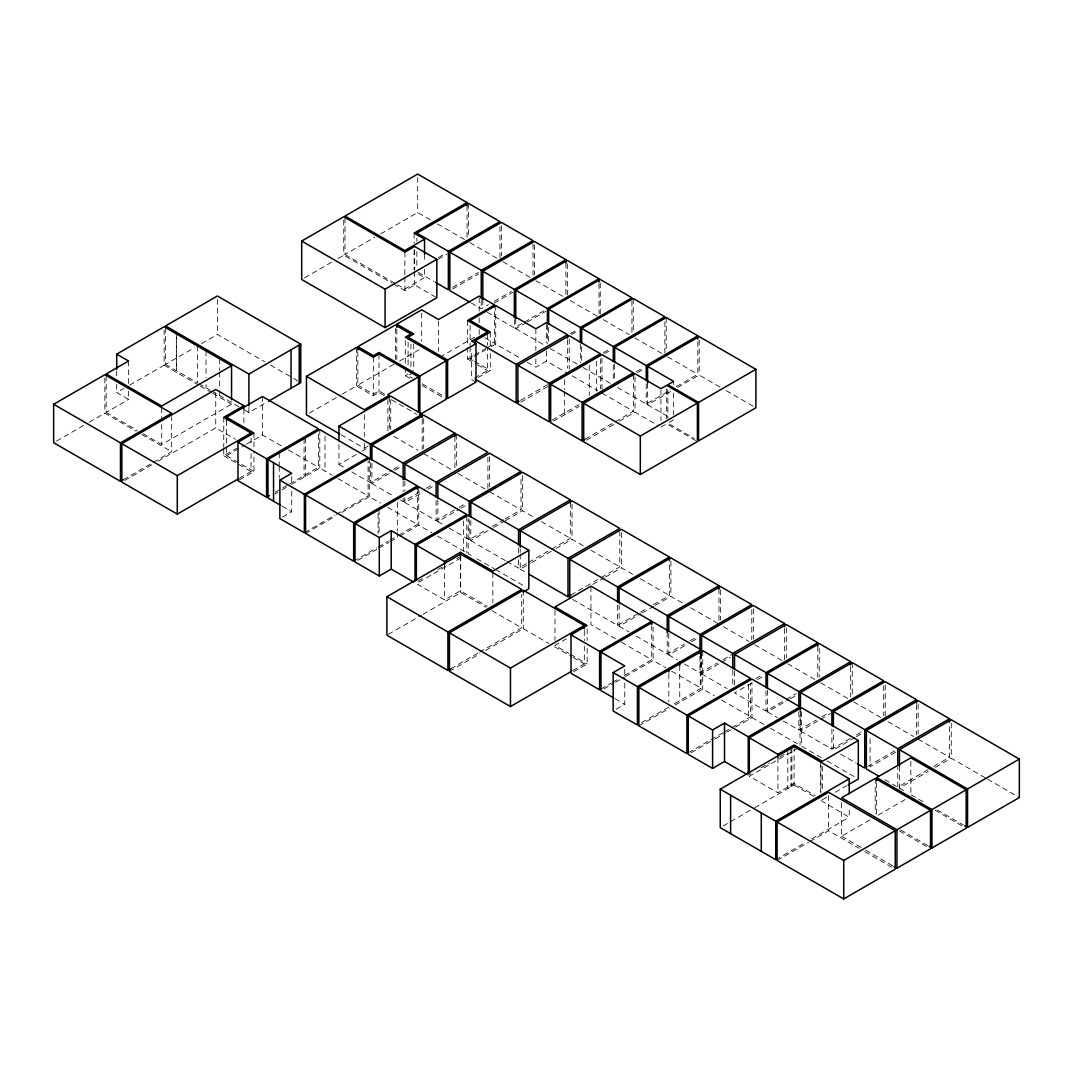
<?xml version="1.0" encoding="UTF-8"?>
<svg xmlns="http://www.w3.org/2000/svg" width="1073" height="1073" viewBox="0 0 1073 1073"><rect width="100%" height="100%" fill="white"/><g stroke="black" fill="none" stroke-linecap="round" stroke-linejoin="round"><path stroke-width="0.75" stroke-dasharray="5 3.75" d="M735.474 727.226L751.985 717.596L751.985 682.482M674.287 703.821L701.138 688.236L701.138 653.122M754.748 807.728L794.087 785.02L794.087 746.567M357.913 560.307L376.636 549.389M304.584 277.827L332.147 261.906M337.941 258.566L343.749 255.213L392.128 283.138M345.01 217.698L345.01 254.489L374.933 237.2M380.633 233.914L417.692 212.521L431.802 220.662M128.599 391.109L128.599 399.464L116.702 392.597L123.878 388.439M129.632 385.127L164.115 365.209L164.115 326.755M165.537 327.614L165.537 364.391L194.347 347.759M201.55 343.601L217.39 334.454L264.83 361.842M56.493 441.097L83.52 425.485M89.22 422.199L104.859 413.172L136.15 431.225M106.16 375.644L106.16 412.421L128.599 399.464M438.441 257.547L445.59 253.416M438.347 259.183L446.945 254.221M424.546 269.269L424.546 277.625L404.829 289.013L397.707 284.908M393.55 283.969L404.923 290.542L414.634 284.935L436.845 297.757M143.178 433.8L161.701 444.49L231.553 404.159L231.553 400.806M452.658 287.309L478.451 272.421M452.712 288.986L478.504 274.098M123.328 479.671L151.776 463.254M153.198 462.423L171.693 451.746L171.693 416.646M124.736 480.436L152.178 464.596M157.959 461.256L215.74 427.912L235.416 439.273M244.617 410.047L248.909 412.528L267.177 401.986M223.747 449.051L223.747 455.743L236.664 448.286M226.564 447.347L226.564 455.703L245.234 444.919M246.669 444.088L262.469 434.967L282.561 446.569M494.291 303.069L512.907 292.312M309.306 413.159L340.704 395.038M342.139 394.207L356.41 385.972L373.337 395.749L378.984 392.49L384.617 395.749M357.832 351.716L357.832 385.153L395.387 363.465M399.572 361.051L421.702 348.269M405.299 367.355L405.299 375.711L408.116 374.088M439.93 357.175L476.385 336.131M413.735 372.425L408.089 375.684L412.327 378.125M239.494 478.196L251.069 471.516L251.069 453.128M239.44 479.872L253.939 471.503L253.939 451.438M487.115 312.163L514.343 327.882L522.94 322.919M524.362 322.088L545.862 309.681M515.751 318.654L515.751 328.687L525.783 322.906M527.205 322.074L545.835 311.318M467.587 347.29L467.587 358.999L473.273 355.713M474.695 354.895L486.069 348.323M487.491 347.504L494.599 343.4L494.599 304.947M470.095 347.156L470.095 358.851L472.938 357.215M474.373 356.384L485.761 349.811M491.461 346.525L495.726 344.057L520.083 358.114M275.224 492.225L288.181 484.741M289.63 483.91L318.426 467.278L318.426 433.841M474.534 377.951L487.477 370.48L487.477 347.062M275.01 493.929L277.827 492.306M281.998 489.892L290.273 485.117M291.655 484.312L319.794 468.069L332.201 475.232M477.954 377.616L490.267 370.507L490.267 352.118M341.174 434.86L364.31 448.219L368.482 445.818M338.947 444.45L338.947 464.515L356.209 454.536M361.963 451.223L369.166 447.065M570.34 333.743L577.515 329.612M571.601 334.468L578.763 330.323M527.245 362.258L535.843 367.221L546.492 361.065L567.483 373.189M282.507 517.065L291.735 511.741L291.735 486.659M351.81 471.946L370.413 482.676L391.994 470.215M393.429 469.384L400.618 465.226M371.915 463.482L371.915 483.547L389.177 473.569M394.931 470.256L400.685 466.929M520.445 400.35L547.525 384.711M603.267 352.749L610.443 348.618M604.609 353.527L611.771 349.382M520.754 402.174L547.847 386.535M304.37 532.731L334.776 515.174M336.225 514.343L368.093 495.954L368.093 460.84M305.564 533.415L335.97 515.858M341.764 512.518L369.273 496.638L380.593 503.17M400.296 499.924L403.14 501.574L424.72 489.114M426.155 488.282L433.344 484.124M404.87 497.564L404.87 502.58L422.145 492.601M427.899 489.288L435.088 485.13M551.978 420.2L579.071 404.561M636.195 371.768L643.357 367.623M637.563 372.559L643.304 369.246M553.453 421.139L579.125 406.412M353.661 561.192L376.824 547.82M378.273 546.975L388.413 541.127M389.861 540.296L397.104 536.111M398.552 535.279L417.384 524.402L417.384 490.965M400.189 535.91L418.752 525.193L431.722 532.691M404.87 502.58L436.107 520.606L457.688 508.146M459.123 507.314L466.312 503.157M437.838 499.87L437.838 521.612L459.418 509.152M460.867 508.32L466.621 504.994M584.946 439.233L633.419 411.254L633.419 376.14M617.511 387.447L646.241 404.025L670.598 389.968M676.325 386.656L697.826 374.249L697.826 339.135M586.529 440.145L613.622 424.506M619.322 421.22L635.001 412.166L658.071 425.485M647.609 383.088L647.609 404.816L670.531 391.591M677.693 387.447L699.194 375.04L720.452 387.313M660.955 427.148L666.695 423.822L697.396 441.553M673.616 419.838L667.862 423.151L694.379 438.468M449.252 528.198L469.223 539.719L486.485 529.754M492.239 526.441L503.76 519.788M505.195 518.956L521.022 509.823L521.022 476.385M470.806 520.579L470.806 540.644L492.386 528.184M493.821 527.353L503.894 521.532M505.343 520.7L522.605 510.735L534.18 517.414M417.893 581.177L423.647 577.851M438.025 569.548L443.779 566.222M456.736 558.751L461.041 556.257M460.974 557.88L416.378 583.632L444.571 599.914L460.397 590.78L487.209 606.258M388.332 634.358L421.609 615.137M423.057 614.306L460.679 592.591L486.23 607.331M506.979 561.514L518.541 568.194L527.178 563.218M528.613 562.386L550.194 549.926M551.643 549.094L570.34 538.297L570.34 503.183M520.231 554.124L520.231 569.173L530.303 563.352M531.739 562.52L554.754 549.242M556.203 548.41L572.03 539.263L583.605 545.956M570.876 595.086L599.646 578.481M601.095 577.65L619.792 566.852L619.792 531.739M592.725 584.45L604.233 577.797M605.668 576.966L621.495 567.832L633.11 574.538M450.808 668.747L478.303 652.88M479.752 652.049L521.706 627.826L521.706 594.388M449.439 671.309L479.846 653.752M485.64 650.412L523.289 628.671L548.84 643.424M566.504 638.743L554.982 645.396L568.972 653.47M572.606 599.405L617.579 625.385L639.173 612.924M640.608 612.093L647.797 607.935M653.551 604.609L669.378 595.475L669.378 560.361M619.121 604.528L619.121 626.27L640.702 613.81M642.15 612.978L653.658 606.339M655.093 605.507L670.92 596.36L683.635 603.71M572.727 670.598L584.316 663.905L584.316 642.177M573.693 671.738L587.159 663.972L587.159 647.247M601.041 688.96L611.181 683.112M612.629 682.28L618.41 678.927M624.204 675.588L651.727 659.707L651.727 626.27M603.858 688.92L613.997 683.072M615.446 682.24L624.137 677.224M625.586 676.379L653.095 660.499L665.81 667.835M636.088 636.061L667.178 654.007L684.44 644.041M690.194 640.715L697.383 636.571M668.761 633.191L668.761 654.919L686.023 644.953M691.777 641.627L697.53 638.314M616.063 709.347L624.754 704.331L624.754 677.573M684.373 663.932L699.985 672.945L717.247 662.98M723.001 659.667L731.638 654.678M701.568 653.806L701.568 673.871L720.265 663.06M721.713 662.242L730.337 657.253M755.808 678.605L762.997 674.448M751.797 682.924L734.536 692.903L766.001 711.077L784.712 700.267M757.551 679.611L764.741 675.454M688.356 752.75L723.108 732.685M724.557 731.853L750.617 716.804L750.617 683.367M786.147 699.435L796.22 693.627M767.436 690.167L767.436 711.895L789.031 699.435M790.466 698.603L796.22 695.291M783.156 720.976L798.875 730.042L816.137 720.077M821.891 716.751L829.094 712.606M800.458 710.903L800.458 730.968L819.168 720.171M820.604 719.339L830.676 713.518M748.243 775.243L751.113 773.579M761.186 767.758L769.824 762.782M779.897 756.961L785.651 753.635M798.567 747.827L749.33 776.262L777.925 792.759L794.074 783.438L815.279 795.67M800.458 730.968L831.897 749.115L850.594 738.318M856.361 734.992L862.115 731.665M855.007 737.527L833.426 749.987L833.426 729.935M856.442 736.708L862.196 733.382M723.122 825.982L753.313 808.546M867.641 766.417L896.411 749.812M895.539 752.16L870.109 766.846L870.109 735.072M820.979 800.552L849.239 817.25L849.239 807.218M822.347 799.747L829.55 795.603M835.304 792.276L846.812 785.637M927.984 769.703L897.766 787.139L897.766 767.074M933.738 766.377L949.565 757.243L949.565 723.806M775.725 859.688L805.997 842.211M811.765 838.885L849.239 817.25M899.456 766.39L899.456 788.119L928.239 771.5M935.428 767.356L951.255 758.209L986.033 778.287M777.093 860.479L808.586 842.292M810.021 841.46L828.624 830.717L859.044 848.287M841.608 802.832L841.608 836.269L870.994 819.289M905.156 799.573L876.628 816.043L876.628 782.606M638.851 725.844L669.337 708.328M675.145 705.001L702.721 689.148L714.336 695.854M691.133 752.736L714.014 739.565M715.45 738.747L725.469 732.98M726.89 732.162L734.039 728.044M471.262 303.015L481.254 308.783L488.443 304.652M494.184 301.352L511.432 291.454M641.708 722.572L668.841 707.04M379.091 547.981L388.909 542.375M390.317 541.57L397.332 537.56L397.332 532.543M437.435 223.922L467.063 241.023M469.867 242.646L497.081 258.352M502.861 261.691L530.129 277.438M535.843 280.724L563.057 296.443M570.206 300.574L599.002 317.192M603.133 319.58L629.046 334.548M634.693 337.807L661.987 353.554M667.661 356.84L697.826 374.249M726.126 390.585L755.888 407.78M418.282 272.421L434.042 281.515M515.751 328.687L544.548 345.318M550.114 348.524L577.475 364.324M583.122 367.583L610.403 383.343M647.609 404.816L669.284 417.33M418.027 273.856L424.546 277.625M572.07 375.832L597.621 390.572M601.98 393.094L633.419 411.254M345.01 254.489L396.286 284.077M484.795 337.74L494.599 343.4M470.095 358.851L472.978 360.515M474.414 361.346L490.267 370.507M467.587 358.999L476.117 363.908M477.539 364.74L487.477 370.48M475.983 382.109L471.651 379.614L471.651 349.516M422.199 383.826L443.364 396.044M405.299 375.711L413.762 380.593M422.212 385.475L446.18 399.317M384.617 394.167L378.984 390.907L373.391 394.14L357.832 385.153M391.672 399.827L417.075 414.486M270.57 365.169L292.138 377.616M293.573 378.447L300.762 382.592M393.603 436.255L417.907 450.298M423.701 453.638L452.095 470.028M458.091 473.488L485.063 489.06M489.637 491.702L521.022 509.823M541.409 521.599L570.34 538.297M590.847 550.127L619.792 566.852M640.366 578.723L669.378 595.475M690.704 607.787L718.977 624.11M723.39 626.659L748.941 641.413M754.775 644.779L781.748 660.351M787.756 663.825L814.944 679.517M820.671 682.817L847.818 698.496M853.679 701.89L880.839 717.555M888.068 721.74L913.7 736.534M918.139 739.096L949.565 757.243M987.482 779.132L1019.35 797.534M165.537 364.391L197.539 382.873M198.961 383.691L210.321 390.25M211.743 391.068L238.903 406.747M338.947 464.515L344.661 467.815M371.915 483.547L394.623 496.651M437.838 521.612L443.551 524.898M470.806 540.644L505.531 560.683M520.231 569.173L527.473 573.344M619.121 626.27L629.019 631.984M668.761 654.919L677.278 659.841M701.568 673.871L727.118 688.611M767.436 711.895L777.442 717.676M840.548 754.104L856.214 763.144M884.917 779.722L896.344 786.321M899.456 788.119L905.25 791.458M911.044 794.811L925.543 803.181M937.131 809.874L963.205 824.922M164.115 365.209L197.445 384.456M200.222 386.065L211.354 392.49M212.736 393.295L231.553 404.159M934.972 810.209L963.339 826.586M288.288 449.882L318.426 467.278M337.941 478.545L368.093 495.954M387.661 507.261L417.384 524.402M437.489 536.017L465.669 552.287M471.06 555.398L468.163 553.735L468.163 518.621M476.841 558.738L494.17 568.744M495.605 569.575L525.944 587.079M615.553 638.824L590.955 624.62L590.955 586.166M621.347 642.164L651.727 659.707M671.47 671.108L701.138 688.236M721.592 700.039L750.617 716.804M751.985 717.596L764.714 724.932M770.36 728.205L798.62 744.514M821.368 757.645L801.464 746.164L801.464 711.05M827.055 760.931L855.476 777.348M900.743 829.966L927.702 845.537M899.322 830.797L927.689 847.174M226.564 455.703L253.939 471.503M570.38 654.275L587.159 663.972M223.747 455.743L251.069 471.516M491.903 610.617L521.706 627.826M554.513 646.697L571.547 656.528M572.955 657.347L584.316 663.905M794.087 785.02L813.897 796.461M281.944 506.08L291.735 511.741M614.95 698.671L624.754 704.331M841.608 836.269L864.302 849.373M865.723 850.192L894.091 866.568M106.16 412.421L137.492 430.514M864.825 851.627L895.244 869.184M141.837 434.511L171.693 451.746M951.255 723.108L951.255 758.209M918.139 703.982L918.139 734.08M916.557 704.746L916.557 734.831M910.856 761.173L910.856 794.61M885.225 684.976L885.225 716.751M883.696 685.768L883.696 715.865M875.206 778.408L875.206 813.522M852.257 662.604L852.257 696.042M850.674 666.709L850.674 696.806M831.897 729.05L831.897 749.115M828.624 795.616L828.624 830.717M822.347 766.31L822.347 791.391M820.979 765.438L820.979 792.182M820.644 762.286L820.644 792.384M819.236 648.561L819.236 676.983M817.8 646.053L817.8 679.491M800.042 706.879L800.042 745.333M798.875 711.654L798.875 730.042M791.874 747.868L791.874 786.321M790.922 748.418L790.922 786.871M787.837 750.175L787.837 788.628M786.321 627.879L786.321 657.977M784.591 628.55L784.591 660.311M777.925 757.645L777.925 792.759M766.001 691.012L766.001 711.077M753.353 608.847L753.353 638.945M751.784 609.612L751.784 639.709M748.35 684.708L748.35 719.822M734.536 671.162L734.536 686.21M732.792 670.156L732.792 685.204M720.546 589.909L720.546 620.006M718.977 588.997L718.977 620.757M702.721 650.694L702.721 689.148M700.293 653.618L700.293 688.732M699.985 656.233L699.985 672.945M699.194 339.926L699.194 375.04M679.732 665.488L679.732 700.602M673.616 381.384L673.616 384.724M673.616 393.08L673.616 414.822M670.92 561.259L670.92 596.36M668.841 673.603L668.841 702.024M667.862 389.714L667.862 418.135M667.178 632.279L667.178 654.007M666.695 388.721L666.695 418.805M666.226 317.554L666.226 350.992M664.858 321.779L664.858 353.54M660.955 390.357L660.955 420.455M653.095 627.061L653.095 660.499M646.241 383.973L646.241 404.025M635.001 377.052L635.001 412.166M633.258 298.522L633.258 331.959M631.93 301.097L631.93 332.858M624.754 669.217L624.754 675.91M621.495 532.718L621.495 567.832M617.579 605.32L617.579 625.385M614.641 364.055L614.641 380.767M613.273 364.941L613.273 381.653M601.98 357.993L601.98 389.754M600.451 358.784L600.451 388.869M600.25 282.803L600.25 314.577M599.002 283.755L599.002 313.853M596.494 361.158L596.494 391.256M589.278 365.45L589.278 395.548M587.159 628.858L587.159 640.568M584.316 630.468L584.316 640.501M581.673 346.7L581.673 361.735M580.345 344.259L580.345 362.647M572.03 504.162L572.03 539.263M569.226 339.081L569.226 369.179M567.335 263.797L567.335 295.571M567.483 339.752L567.483 368.173M565.914 262.992L565.914 294.753M564.639 379.668L564.639 389.7M564.639 391.377L564.639 414.782M554.982 610.282L554.982 640.38M548.665 327.641L548.665 342.689M547.418 325.24L547.418 343.628M546.492 324.287L546.492 342.676M546.492 351.032L546.492 361.065M535.843 328.767L535.843 350.495M535.843 358.851L535.843 367.221M534.408 244.792L534.408 274.889M532.999 243.973L532.999 275.748M523.289 590.217L523.289 628.671M522.605 475.621L522.605 510.735M520.231 549.108L520.231 552.447M518.541 548.142L518.541 553.158M518.541 559.838L518.541 568.194M514.343 319.513L514.343 327.882M501.426 225.759L501.426 255.843M499.951 226.577L499.951 258.338M495.726 305.604L495.726 344.057M492.856 572.741L492.856 602.838M490.267 332.053L490.267 345.426M489.637 456.588L489.637 486.686M487.893 457.259L487.893 489.02M487.477 333.69L487.477 345.399M482.823 299.649L482.823 308.018M481.254 300.413L481.254 308.783M479.188 297.731L479.188 311.103M479.188 317.796L479.188 322.812M479.188 329.491L479.188 334.508M470.095 325.414L470.095 345.479M469.223 519.667L469.223 539.719M468.432 203.36L468.432 236.798M467.587 320.545L467.587 345.613M467.063 205.909L467.063 237.683M466.795 516.153L466.795 552.944M463.429 520.901L463.429 550.986M460.679 555.801L460.679 592.591M460.397 555.666L460.397 590.78M456.669 434.216L456.669 465.977M454.925 436.55L454.925 468.324M444.571 564.8L444.571 599.914M438.522 321.203L438.522 351.3M436.107 500.541L436.107 520.606M424.546 254.221L424.546 262.577M423.701 418.524L423.701 448.621M422.199 419.328L422.199 449.426M421.702 313.168L421.702 341.59M418.752 486.74L418.752 525.193M417.692 177.407L417.692 212.521M416.847 238.152L416.847 241.505M416.847 251.538L416.847 268.25M414.634 249.821L414.634 269.886M414.634 271.563L414.634 284.935M414.111 233.136L414.111 243.169M414.111 249.861L414.111 269.927M413.735 344.004L413.735 370.748M410.946 344.031L410.946 367.435M408.089 342.247L408.089 365.652M405.299 340.597L405.299 365.678M404.923 252.088L404.829 275.64M404.923 277.156L404.923 290.542M404.87 480.838L404.87 490.871M403.14 481.509L403.14 491.541M403.14 498.221L403.14 501.574M397.332 502.459L397.332 530.88M396.809 329.21L396.809 359.307M395.387 328.365L395.387 360.126M390.746 399.491L390.746 429.589M389.311 396.997L389.311 430.434M387.889 399.518L387.889 431.292M379.091 509.527L379.091 534.595M378.984 354.13L378.984 392.49M378.085 513.444L378.085 533.509M373.337 357.296L373.337 395.749M370.413 462.611L370.413 482.676M369.273 458.184L369.273 496.638M364.31 414.782L364.31 436.51M364.31 443.203L364.31 448.219M356.41 347.518L356.41 385.972M343.749 220.099L343.749 255.213M325.025 435.973L325.025 471.087M319.794 429.616L319.794 468.069M305.51 437.864L305.51 476.318M304.075 438.696L304.075 477.15M291.735 476.627L291.735 484.983M279.235 453.034L279.235 464.743M279.235 466.406L279.235 478.115M262.469 396.514L262.469 434.967M253.939 433.049L253.939 449.775M251.069 438.079L251.069 446.435M248.909 407.512L248.909 412.528M243.853 409.028L243.853 424.076M226.564 420.589L226.564 445.671M223.747 417.29L223.747 447.374M219.697 358.851L219.697 370.547M219.697 372.224L219.697 388.936M219.697 390.612L219.697 397.305M217.39 299.354L217.39 334.454M215.74 392.798L215.74 427.912M206.029 350.992L206.029 377.736M206.029 384.429L206.029 387.769M197.445 346.002L197.445 382.793M176.576 337.298L176.576 372.411M176.334 333.837L176.334 370.628M161.701 407.7L161.701 417.732M161.701 424.425L161.701 444.49M128.599 361.011L128.599 384.416M116.702 370.856L116.702 377.548M116.702 384.228L116.702 392.597M104.859 378.058L104.859 413.172"/><path stroke-width="1.5" d="M299.193 345.077L300.762 344.138L217.39 296L165.537 325.937L248.909 374.075L299.193 345.077L299.193 383.53L268.572 401.168M299.193 383.53L300.762 382.592L300.762 344.138M637.429 686.572L637.429 725.026L613.166 711.01L613.166 672.556L637.429 686.572L701.138 649.782L701.138 653.122M355.029 523.53L418.752 486.74L466.795 514.49L415.01 544.387L391.229 530.652L379.292 537.533L355.029 523.53L355.029 561.984L379.292 575.986L391.229 569.106L413.615 582.035M301.687 241.049L343.749 216.759L404.923 252.088L414.634 246.482L436.845 259.304L436.845 297.757L385.073 327.641L301.687 279.503L301.687 241.049L385.073 289.187L436.845 259.304M116.702 369.192L116.702 354.144L164.115 326.755L231.553 365.705L231.553 399.143M53.65 404.28L104.859 374.718L171.693 413.293L120.471 442.867L53.65 404.28L53.65 442.733L120.471 481.321L123.328 479.671M467.063 205.909L467.063 202.569L414.111 233.136L424.546 239.172L424.546 254.221M424.546 239.172L404.829 250.559L345.01 216.035L417.692 174.067L467.063 202.569M231.553 365.705L161.701 406.037L106.16 373.967L128.599 361.011L116.702 354.144M448.366 251.337L499.951 221.561L468.432 203.36L416.847 233.136L448.366 251.337L448.366 289.79L435.477 282.347M449.842 252.195L501.426 222.406L532.999 240.634L481.254 270.329L449.842 252.195L449.842 290.649L469.826 302.184M238.045 479.027L177.286 514.115L121.853 482.112L121.853 443.659L215.74 389.445L243.853 405.688L243.853 409.028M243.853 405.688L223.747 417.29L251.069 433.063L177.286 475.661L121.853 443.659M226.564 420.589L226.564 417.249L262.469 396.514L318.426 428.824L266.573 458.761L237.991 442.25L237.991 480.704L266.573 497.215L269.457 495.552M482.823 299.649L482.823 271.228L534.408 241.452L565.914 259.639L565.914 262.992M339.725 434.015L306.449 414.808L306.449 376.355L356.41 347.518L373.337 357.296L378.984 354.036L418.483 376.851L418.483 411.952M357.832 350.039L357.832 346.7L395.387 325.012L410.946 333.998L405.299 337.257L446.18 360.863L446.18 399.317L419.851 414.513M396.809 324.194L421.702 309.815L438.522 319.539L479.188 296.054L494.599 304.947L467.587 320.545L487.477 332.013L471.651 341.16L475.983 343.655L475.983 382.109L447.602 398.485L447.602 360.032L408.089 337.23L413.735 333.971L396.809 324.194L396.809 327.533M237.991 442.25L253.939 433.049L226.564 417.249M482.823 271.228L514.343 289.428L565.914 259.639M515.751 318.654L515.751 290.233L567.335 260.457L599.002 278.739L599.002 282.092M280.536 505.276L267.982 497.993L267.982 459.539L319.794 429.616L368.093 457.5L304.37 494.277L279.865 480.141L279.865 518.594L304.37 532.731L304.37 494.277M475.218 344.084L475.218 340.745L490.267 332.053L470.095 320.398L495.726 305.604L535.843 328.767L546.492 322.611L567.483 334.736L567.483 338.075M418.483 376.851L387.889 394.502L389.311 395.333L364.31 409.765L306.449 376.355M357.832 346.7L373.391 355.686L378.984 352.454L419.851 376.046L446.18 360.863M447.602 360.032L475.983 343.655M338.947 441.097L338.947 426.061L390.746 396.152L422.199 414.312L422.199 417.665M515.751 290.233L547.418 308.528L599.002 278.739M548.665 309.239L600.25 279.463L631.93 297.757L580.345 327.533L548.665 309.239L548.665 324.287M279.865 480.141L291.735 473.287L267.982 459.539M338.947 426.061L370.413 444.222L422.199 414.312M371.915 460.129L371.915 445.094L423.701 415.184L454.925 433.21L454.925 436.55M475.218 340.745L516.167 364.364L567.483 334.736M581.673 328.298L633.258 298.522L664.858 316.763L613.273 346.539L581.673 328.298L581.673 343.347M517.91 365.37L569.226 335.728L600.451 353.768L549.135 383.396L517.91 365.37L517.91 403.824L549.135 421.85L549.135 383.396M417.384 485.948L353.661 522.739L353.661 561.192L305.564 533.415L305.564 494.961L369.273 458.184L417.384 485.948L417.384 489.301M371.915 445.094L403.14 463.12L454.925 433.21M404.87 464.126L456.669 434.216L487.893 452.243L436.107 482.153L404.87 464.126L404.87 479.162M475.218 379.198L516.167 402.818L519.024 401.168M614.641 362.379L614.641 347.33L666.226 317.554L697.826 335.795L697.826 339.135M437.838 483.158L489.637 453.249L521.022 471.369L469.223 501.265L437.838 483.158L437.838 498.194M584.946 439.233L582.103 440.882L550.664 422.735L550.664 384.282L582.103 402.429L633.419 372.8L633.419 376.14M614.641 347.33L646.241 365.571L697.826 335.795M583.685 403.341L635.001 373.712L660.955 388.694L666.695 385.368L697.396 403.099L697.396 441.553L640.326 474.494L583.685 441.794L583.685 403.341L640.326 436.04L697.396 403.099M647.609 383.088L647.609 366.362L699.194 336.587L755.888 369.327L755.888 407.78L698.563 440.882L698.563 402.429L755.888 369.327M470.806 517.226L470.806 502.191L522.605 472.281L570.34 499.844L570.34 503.183M416.378 580.292L416.378 545.178L468.163 515.281L528.828 550.301L528.828 588.755L523.074 592.081M416.378 545.178L444.571 561.461L460.397 552.327L492.856 571.064L528.828 550.301M386.897 596.736L460.679 554.137L521.706 589.372L447.91 631.97L386.897 596.736L386.897 635.189L447.91 670.424L450.808 668.747M470.806 502.191L518.541 529.74L570.34 499.844M520.231 530.719L572.03 500.809L619.792 528.399L568.006 558.295L520.231 530.719L520.231 547.431M569.709 597.741L569.709 559.288L621.495 529.378L669.378 557.021L669.378 560.361M571.279 671.43L510.466 706.544L449.439 671.309L449.439 632.855L523.289 590.217L584.316 625.452L584.316 628.791M528.909 574.189L568.006 596.749L570.876 595.086M569.709 559.288L617.579 586.931L669.378 557.021M619.121 602.865L619.121 587.816L670.92 557.906L718.977 585.657L718.977 588.997M449.439 632.855L510.466 668.09L584.316 625.452M651.727 621.254L599.592 651.351L599.592 689.805L570.997 673.294L570.997 634.84L587.159 625.519L554.982 606.942L590.955 586.166L651.727 621.254L651.727 624.593M613.555 697.866L600.96 690.596L600.96 652.143L653.095 622.045L701.138 649.782M619.121 587.816L667.178 615.553L718.977 585.657M668.761 616.465L720.546 586.569L751.784 604.595L699.985 634.492L668.761 616.465L668.761 631.514M613.166 672.556L624.754 665.877L600.96 652.143M701.568 652.129L701.568 635.417L753.353 605.507L784.591 623.534L784.591 626.873M701.568 635.417L732.792 653.444L784.591 623.534M734.536 669.485L734.536 654.45L786.321 624.54L817.8 642.714L817.8 646.053M686.908 715.128L750.617 678.351L702.721 650.694L638.851 687.391L638.851 725.844L686.908 753.581L686.908 715.128L638.851 687.391M734.536 654.45L766.001 672.623L817.8 642.714M767.436 688.49L767.436 673.442L819.236 643.545L850.674 661.692L850.674 665.032M724.516 723.081L724.516 761.535L712.593 768.416L688.276 754.373L688.276 715.919L712.593 729.962L724.516 723.081L748.243 736.789L748.243 773.566M767.436 673.442L798.875 691.589L850.674 661.692M800.458 692.514L852.257 662.604L883.696 680.751L831.897 710.661L800.458 692.514L800.458 709.226M748.243 736.789L800.042 706.879L751.985 679.142L688.276 715.919M749.33 772.909L749.33 737.795L801.464 707.697L858.32 740.531L858.32 778.985L848.247 784.806M833.426 726.582L833.426 711.533L885.225 681.637L916.557 699.73L916.557 703.07M749.33 737.795L777.925 754.306L794.074 744.984L822.347 761.294L858.32 740.531M849.239 778.797L775.725 821.234L775.725 859.688L720.238 827.645L720.238 789.192L794.087 746.567L849.239 778.797L849.239 793.832M833.426 711.533L864.758 729.627L916.557 699.73M879.203 776.423L866.34 768.992L866.34 730.539L897.766 748.686L949.565 718.789L949.565 722.129M899.456 766.39L899.456 749.665L951.255 719.755L1019.35 759.08L1019.35 797.534L967.551 827.431L964.654 825.754M777.093 822.025L828.624 792.263L895.244 830.73L895.244 869.184L843.713 898.933L777.093 860.479L777.093 822.025L843.713 860.479L895.244 830.73M876.628 780.929L876.628 777.59L910.856 757.833L966.183 789.768L966.183 828.222L931.954 847.992L929.111 846.356M930.532 810.356L875.206 778.408L841.608 797.816L896.934 829.751L930.532 810.356L930.532 848.81L896.934 868.205L894.091 866.568M876.628 777.59L931.954 809.538L966.183 789.768M899.456 749.665L967.551 788.977L1019.35 759.08M866.34 730.539L918.139 700.642L949.565 718.789M550.664 384.282L601.98 354.64L633.419 372.8M647.609 366.362L673.616 381.384L667.862 384.697L698.563 402.429M857.635 763.976L864.758 768.08L864.758 729.627M570.997 634.84L599.592 651.351M305.564 494.961L353.661 522.739M724.516 761.535L746.848 774.438M720.238 789.192L775.725 821.234M967.551 788.977L967.551 827.431M931.954 809.538L931.954 847.992M897.766 748.686L897.766 765.411M896.934 829.751L896.934 868.205M843.713 860.479L843.713 898.933M831.897 710.661L831.897 725.71M798.875 691.589L798.875 708.314M777.925 754.306L777.925 757.645M766.001 672.623L766.001 687.659M761.28 812.891L761.28 851.345M732.792 653.444L732.792 668.492M730.619 795.187L730.619 833.641M712.593 729.962L712.593 768.416M700.293 650.265L700.293 653.618M699.985 634.492L699.985 649.541M679.732 662.148L679.732 665.488M668.841 668.586L668.841 671.926M667.178 615.553L667.178 632.279M646.241 365.571L646.241 380.62M640.326 436.04L640.326 474.494M617.579 586.931L617.579 601.966M613.273 346.539L613.273 361.588M582.103 402.429L582.103 440.882M580.345 327.533L580.345 342.582M568.006 558.295L568.006 596.749M547.418 308.528L547.418 323.577M518.541 529.74L518.541 544.789M516.167 364.364L516.167 402.818M514.343 289.428L514.343 317.849M510.466 668.09L510.466 706.544M481.254 270.329L481.254 298.75M469.223 501.265L469.223 516.314M460.397 552.327L460.397 555.666M447.91 631.97L447.91 670.424M444.571 561.461L444.571 564.8M436.107 482.153L436.107 497.188M419.851 376.046L419.851 412.837M415.01 544.387L415.01 581.164M403.14 463.12L403.14 479.832M391.229 530.652L391.229 569.106M385.073 289.187L385.073 327.641M379.292 537.533L379.292 575.986M370.413 444.222L370.413 459.271M291.051 349.744L291.051 388.198M273.548 462.785L273.548 501.239M266.573 458.761L266.573 497.215M248.909 374.075L248.909 405.835M177.286 475.661L177.286 514.115M120.471 442.867L120.471 481.321"/></g></svg>
